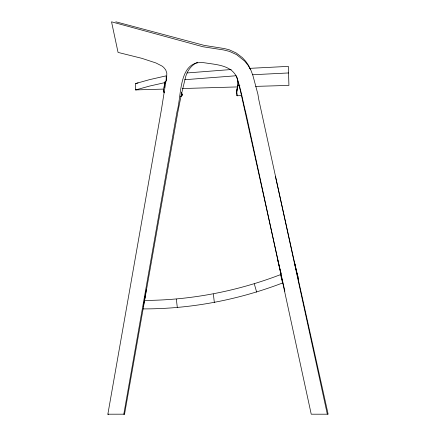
<?xml version="1.0" encoding="UTF-8"?>
<svg xmlns="http://www.w3.org/2000/svg" width="436" height="436" viewBox="0 0 436 436"><rect width="100%" height="100%" fill="white"/><g stroke="black" fill="none" stroke-linecap="round" stroke-linejoin="round"><path stroke-width="0.65" d="M236.922 95.533L236.563 92.094L237.01 88.873M236.563 92.094L237.62 85.107L237.44 78.6M237.62 85.107L237.903 85.434L236.841 92.421L237.217 95.795L241.806 95.468M164.083 87.391L165.369 81.249L165.14 82.562M197.59 62.206C191.698 64.877 187.371 70.55 185.665 76.725L181.376 94.438L177.85 112.057L124.538 414.184L107.856 414.2L161.549 108.847L166.721 76.262L166.808 73.057L165.713 69.896L163.674 67.357L162.007 66.054L155.952 62.969L141.853 58.331L118.058 52.413L111.534 21.827L202.931 46.745L223.646 49.949L229.434 51.394L236.568 54.625L244.64 61.084L248.111 65.4L250.891 70.18L252.864 75.357L257.899 94.181L258.81 99.713L327.322 414.2M143.608 304.982L145.21 295.913M145.411 294.796L146.365 289.406M144.975 297.243L145.199 295.995M145.417 294.747L145.64 293.499M164.11 92.814L163.418 90.454L165.113 81.478M144.501 299.723L144.856 297.859M143.253 306.89L143.499 305.609M180.591 96.77L182.422 94.83L181.561 92.476M180.798 96.514L182.166 95.064L181.523 93.293L182.166 95.064M144.632 300.442C191.044 300.191 237.244 291.232 280.561 274.62L282.61 282.964C238.181 299.957 190.739 309.015 143.139 308.901M163.467 89.097L135.661 89.914L135.476 83.603L149.314 79.706L166.143 75.848L166.28 81.014M135.732 83.554L138.081 82.895M135.661 89.914L137.089 89.544M135.918 89.865L149.488 86.094L165.653 82.442M184.744 79.712L236.176 75.755M187.115 72.954L231.249 69.52M237.903 85.434L239.871 85.287M249.539 68.354L288.36 66.381L288.921 85.407L255.692 86.383M252.444 74.758L288.556 72.954M182.455 88.535L236.704 86.944M107.856 414.2L108.586 414.189M124.538 414.184L123.802 414.2L177.038 111.556C181.867 95.282 178.155 58.626 205.138 62.882C216.403 64.702 231.407 65.133 236.83 77.314C241.021 89.462 242.999 102.193 246.258 114.592L311.233 414.2L328.145 414.2L275.399 176.22M115.818 21.8L204.277 45.393L224.513 48.592L229.418 49.851L236.279 53.029L242.291 57.59L245.686 61.274L248.378 65.122L250.498 69.259M236.922 95.288L237.2 95.615M163.418 90.454L164.219 92.552M281.111 273.863L280.288 270.527M297.597 276.162L297.99 276.822M298.535 279.029L294.562 262.93L295.101 265.115M236.557 76.246L240.574 91.456L284.855 291.264M254.308 283.863L256.646 292.131M296.077 269.067L296.616 271.263M277.743 260.188L280.931 273.127M297.15 273.437L297.417 275.072M213.357 294.071L214.359 302.6M176.335 299.129L177.338 307.658"/></g></svg>
